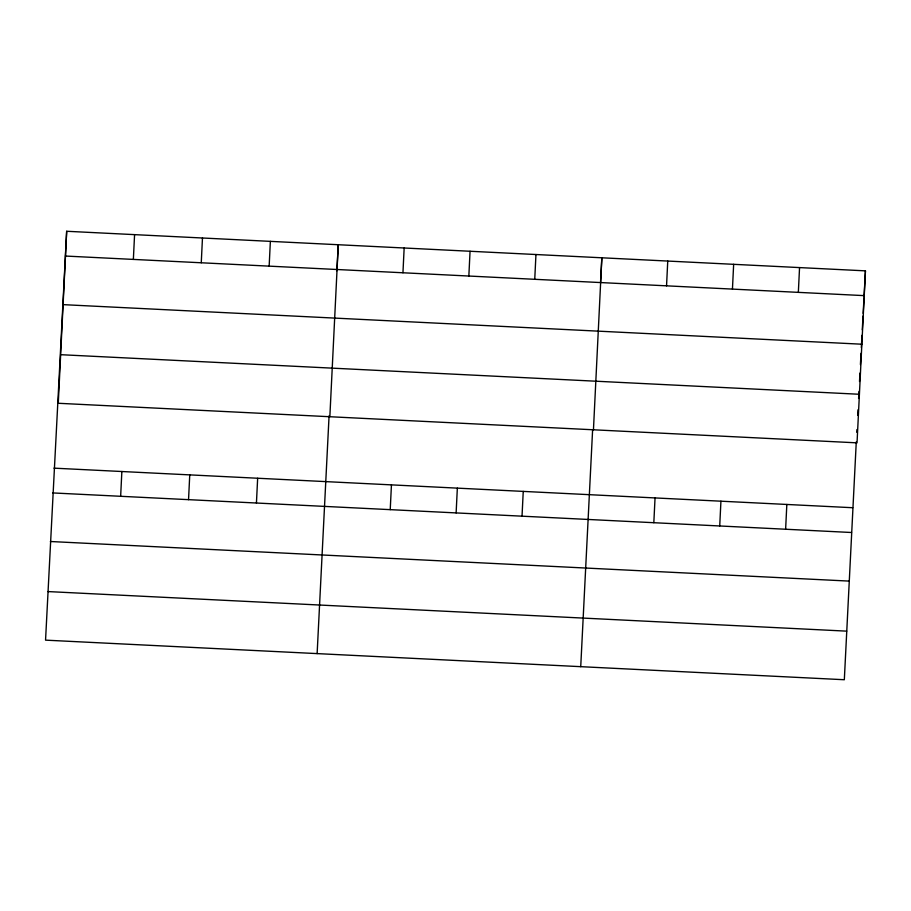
<?xml version="1.0" encoding="UTF-8"?>
<svg xmlns="http://www.w3.org/2000/svg" width="911" height="911" viewBox="0 0 911 911"><rect width="100%" height="100%" fill="white"/><g stroke="black" fill="none" stroke-linecap="round" stroke-linejoin="round"><path stroke-width="1.37" d="M66.674 231.269L58.27 403.277L857.035 442.848L865.45 270.852L66.674 231.269L45.55 640.148L844.326 679.731L856.272 441.903M120.651 496.29L121.858 471.511M133.359 259.419L134.577 234.639M188.543 499.661L189.75 474.882M201.263 262.778L202.47 237.999M256.435 503.02L257.654 478.241M269.155 266.149L270.362 241.369M317.13 653.608L329.076 415.78M329.85 416.726L338.266 244.729L336.865 270.783M390.227 509.648L391.445 484.868M402.947 272.776L404.154 247.997M456.126 512.916L457.345 488.137M468.846 276.033L470.053 251.265M522.026 516.184L523.244 491.405M534.746 279.301L535.953 254.522M580.728 666.67L592.594 430.208M593.448 429.787L601.852 257.79L600.531 282.478M653.825 522.709L655.043 497.93M666.545 285.838L667.752 261.058M719.724 525.977L720.931 501.198M732.444 289.094L733.651 264.315M785.624 529.245L786.831 504.466M798.343 292.363L799.551 267.583M856.784 432.304L856.932 429.559M857.684 415.427L857.991 409.779M858.595 398.471L858.982 391.411M859.506 381.515L859.961 373.043M860.417 364.559L861.032 353.263M861.328 347.649L861.988 335.305M862.284 329.816L863.024 316.106M863.172 313.361L863.981 298.284M864.049 296.906L865.45 270.852M65.467 256.048L864.243 295.631M63.087 304.638L861.863 344.21M60.638 354.686L859.415 394.269M53.965 468.152L852.73 507.723M52.747 492.931L851.523 532.502M50.378 541.51L849.143 581.093M47.93 591.569L846.695 631.141"/></g></svg>
